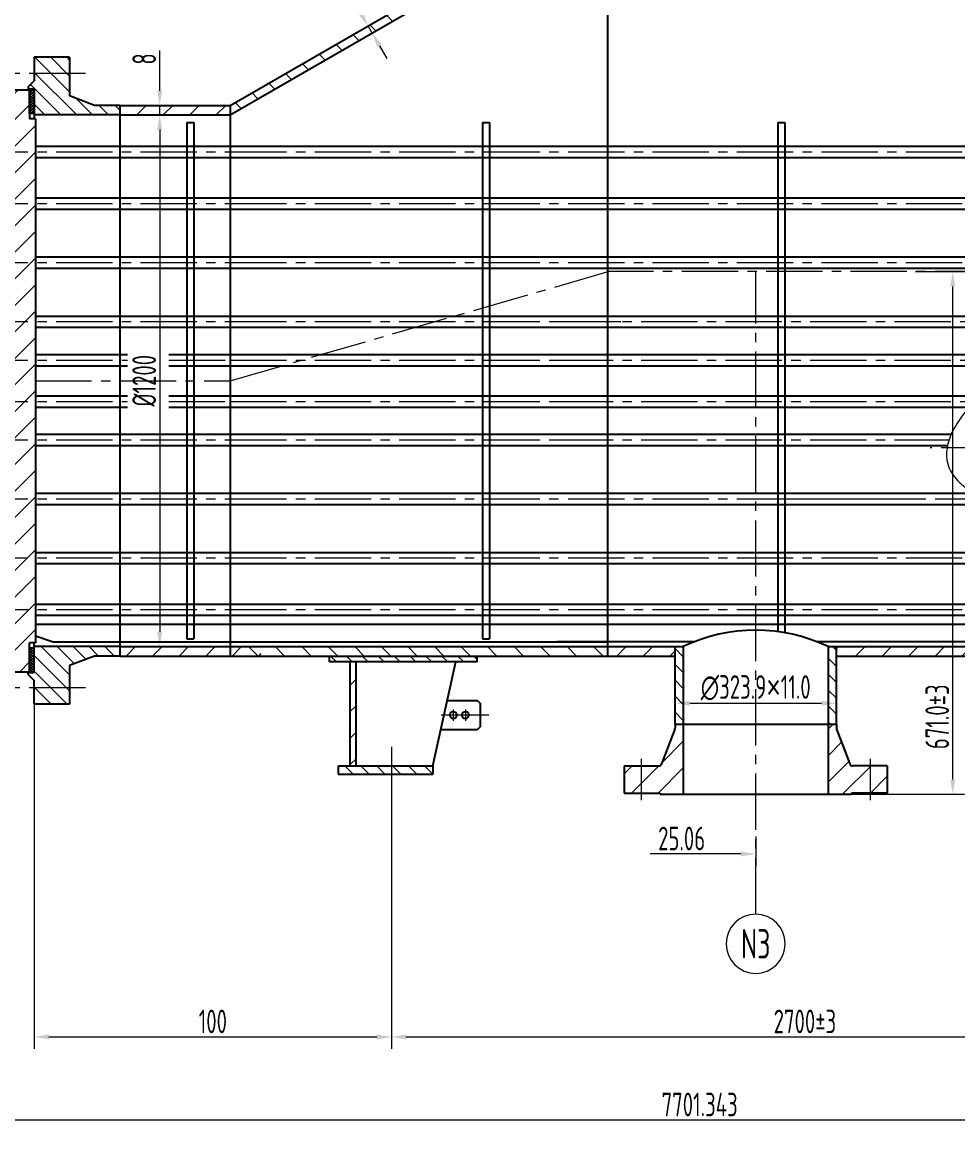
# Model space of a CAD drawing. Header units: millimetres. Extents: x 5765 to 6606, y -201 to 393.
# Drawn here: x 5956.1 to 6114.4, y 104.7 to 292.5 of the extents above; entities that cross this region are included whole.
import ezdxf
from ezdxf.enums import TextEntityAlignment as Align

# ---------------------------------------------------------------- set-up
doc = ezdxf.new("R2010")
doc.units = ezdxf.units.MM
doc.linetypes.add('CENTER2', pattern=[28.575000000000003, 19.05, -3.175, 3.175, -3.175])
for name, color, linetype, lineweight in [('2细实线', 3, 'Continuous', 13), ('3中心线', 1, 'CENTER2', 13), ('6剖面线', 6, 'Continuous', 13), ('7文本', 2, 'Continuous', 13), ('8标注', 3, 'Continuous', 13)]:
    doc.layers.add(name, color=color, linetype=linetype, lineweight=lineweight)
doc.styles.add('lanpec', font='bpec_e.shx', dxfattribs={"width": 0.75, "bigfont": 'hztxt.shx'})
doc.styles.add('lanpec-dim', font='bpec_e.shx', dxfattribs={"width": 0.75})
doc.dimstyles.new('lanpec', dxfattribs={"dimtxt": 4, "dimasz": 2.5, "dimexe": 2, "dimexo": 0, "dimtad": 1, "dimdsep": 46, "dimtxsty": 'lanpec-dim', "dimcen": 2.5, "dimclrd": 256, "dimclre": 256, "dimclrt": 256, "dimazin": 0, "dimtfac": 1, "dimtmove": 0, "dimatfit": 3, "dimfxl": 1, "dimlwd": -1, "dimlwe": -1, "dimarcsym": 0})
doc.dimstyles.new('lanpec$0', dxfattribs={"dimscale": 10, "dimtxt": 4, "dimasz": 2.5, "dimexe": 2, "dimexo": 0, "dimtad": 1, "dimdec": 1, "dimdsep": 46, "dimtxsty": 'lanpec-dim', "dimcen": 0.09, "dimclrd": 256, "dimclre": 256, "dimclrt": 256, "dimadec": 1, "dimazin": 0, "dimtfac": 0.707, "dimtdec": 1, "dimtmove": 0, "dimatfit": 3, "dimfxl": 1, "dimarcsym": 0})
pattern_1 = [(135, (4742.994167968018, 1210.668851864879), (-1.347038418160373, -1.347038418160373), [])]

# ---------------------------------------------------------------- blocks, each defined once
blk = doc.blocks.new('*D49')
at = {"layer": '8标注', "transparency": 16777216}
for p, q in [((6283.488333989898, 250.2698527006276), (6283.488333989898, 104.67)), ((5857.902085987935, 231.8058551980112), (5857.902085987935, 104.67)), ((5860.402085987935, 106.67), (6280.988333989898, 106.67))]:
    blk.add_line(p, q, dxfattribs=at)
for points in [[(5860.402085987935, 107.0866666666667), (5860.402085987935, 106.2533333333333), (5857.902085987935, 106.67)], [(6280.988333989898, 107.0866666666667), (6280.988333989898, 106.2533333333333), (6283.488333989898, 106.67)]]:
    blk.add_solid(points, dxfattribs=at)
at = {"layer": 'Defpoints', "color": 0, "transparency": 16777216}
for p in [(6283.488333989898, 250.2698527006276), (5857.902085987935, 231.8058551980112), (6283.488333989898, 106.67)]:
    blk.add_point(p, dxfattribs=at)
at = {"layer": '8标注', "transparency": 16777216, "insert": (6070.695209988917, 109.295), "char_height": 4, "attachment_point": 5, "style": 'lanpec-dim'}
blk.add_mtext('7701.343', dxfattribs=at)
blk = doc.blocks.new('管口号')
at = {"layer": '2细实线'}
blk.add_circle((0, 5), 5, dxfattribs=at)
at = {"layer": '7文本', "style": 'lanpec', "width": 0.75}
blk.add_attdef('N', text='', height=5, dxfattribs=at).set_placement((0, 5), align=Align.MIDDLE_CENTER)
blk = doc.blocks.new('*D47')
at = {"layer": '8标注', "transparency": 16777216}
for p, q in [((6107.232822812323, 250.268914634247), (6115.522822812322, 250.268914634247)), ((6113.522822812322, 164.3058551984176), (6113.522822812322, 247.768914634247)), ((6096.372822812407, 161.8058551984176), (6115.522822812322, 161.8058551984176))]:
    blk.add_line(p, q, dxfattribs=at)
for points in [[(6113.106156145655, 247.768914634247), (6113.939489478989, 247.768914634247), (6113.522822812322, 250.268914634247)], [(6113.106156145655, 164.3058551984176), (6113.939489478989, 164.3058551984176), (6113.522822812322, 161.8058551984176)]]:
    blk.add_solid(points, dxfattribs=at)
at = {"layer": 'Defpoints', "color": 0, "transparency": 16777216}
for p in [(6107.232822812323, 250.268914634247), (6113.522822812322, 250.268914634247), (6096.372822812407, 161.8058551984176)]:
    blk.add_point(p, dxfattribs=at)
at = {"layer": '8标注', "transparency": 16777216, "insert": (6110.897822812321, 174.9192332645194), "char_height": 4, "attachment_point": 5, "rotation": 90, "style": 'lanpec-dim'}
blk.add_mtext('671.0±3', dxfattribs=at)
blk = doc.blocks.new('*D53')
at = {"layer": '8标注', "transparency": 16777216}
for p, q in [((5958.102085987911, 177.0558551984174), (5958.102085987911, 118.7299999999999)), ((6018.562085987935, 164.4638001930828), (6018.562085987935, 118.7299999999999)), ((5960.602085987911, 120.7299999999999), (6016.062085987935, 120.7299999999999))]:
    blk.add_line(p, q, dxfattribs=at)
for points in [[(5960.602085987911, 121.1466666666666), (5960.602085987911, 120.3133333333332), (5958.102085987911, 120.7299999999999)], [(6016.062085987935, 121.1466666666666), (6016.062085987935, 120.3133333333332), (6018.562085987935, 120.7299999999999)]]:
    blk.add_solid(points, dxfattribs=at)
at = {"layer": 'Defpoints', "color": 0, "transparency": 16777216}
for p in [(5958.102085987911, 177.0558551984174), (6018.562085987935, 164.4638001930828), (6018.562085987935, 120.7299999999999)]:
    blk.add_point(p, dxfattribs=at)
at = {"layer": '8标注', "transparency": 16777216, "insert": (5988.332085987922, 123.3549999999999), "char_height": 4, "attachment_point": 5, "style": 'lanpec-dim'}
blk.add_mtext('100', dxfattribs=at)
blk = doc.blocks.new('*D54')
at = {"layer": '8标注', "transparency": 16777216}
for p, q in [((6018.562085987935, 159.0893667761873), (6018.562085987935, 118.73)), ((6158.452655495804, 159.2672765745363), (6158.452655495804, 118.73)), ((6021.062085987935, 120.73), (6155.952655495804, 120.73))]:
    blk.add_line(p, q, dxfattribs=at)
for points in [[(6021.062085987935, 121.1466666666667), (6021.062085987935, 120.3133333333333), (6018.562085987935, 120.73)], [(6155.952655495804, 121.1466666666667), (6155.952655495804, 120.3133333333333), (6158.452655495804, 120.73)]]:
    blk.add_solid(points, dxfattribs=at)
at = {"layer": 'Defpoints', "color": 0, "transparency": 16777216}
for p in [(6018.562085987935, 159.0893667761873), (6158.452655495804, 159.2672765745363), (6158.452655495804, 120.73)]:
    blk.add_point(p, dxfattribs=at)
at = {"layer": '8标注', "transparency": 16777216, "insert": (6088.507370741869, 123.355), "char_height": 4, "attachment_point": 5, "style": 'lanpec-dim'}
blk.add_mtext('2700%%P3', dxfattribs=at)
blk = doc.blocks.new('*D56')
at = {"layer": '8标注', "transparency": 16777216}
for p, q in [((5979.339999999982, 276.8058551984174), (5981.340000000025, 276.8058551984174)), ((5979.340000000025, 274.3058551984174), (5979.340000000025, 189.3058551984174)), ((5979.339999999982, 186.8058551984174), (5981.340000000025, 186.8058551984174))]:
    blk.add_line(p, q, dxfattribs=at)
for points in [[(5978.923333333358, 274.3058551984174), (5979.756666666692, 274.3058551984174), (5979.340000000025, 276.8058551984174)], [(5978.923333333358, 189.3058551984174), (5979.756666666692, 189.3058551984174), (5979.340000000025, 186.8058551984174)]]:
    blk.add_solid(points, dxfattribs=at)
at = {"layer": 'Defpoints', "color": 0, "transparency": 16777216}
for p in [(5979.339999999982, 276.8058551984174), (5979.339999999982, 186.8058551984174), (5979.340000000025, 186.8058551984174)]:
    blk.add_point(p, dxfattribs=at)
at = {"layer": '8标注', "transparency": 16777216, "insert": (5976.715000000024, 231.8058551984157), "char_height": 4, "attachment_point": 5, "rotation": 90, "style": 'lanpec-dim'}
blk.add_mtext('%%C1200', dxfattribs=at)
blk = doc.blocks.new('*D57')
at = {"layer": '8标注', "transparency": 16777216}
for p, q in [((5979.339999999999, 280.9058551983941), (5979.339999999999, 287.6831120528817)), ((5981.760000000002, 278.4058551983941), (5977.339999999999, 278.4058551983941)), ((5979.339999999999, 276.8058551984174), (5979.339999999999, 278.4058551983941)), ((5981.809999999999, 276.8058551984174), (5977.339999999999, 276.8058551984174)), ((5979.339999999999, 274.3058551984174), (5979.339999999999, 271.8058551984174))]:
    blk.add_line(p, q, dxfattribs=at)
for points in [[(5978.923333333332, 280.9058551983941), (5979.756666666666, 280.9058551983941), (5979.339999999999, 278.4058551983941)], [(5978.923333333332, 274.3058551984174), (5979.756666666666, 274.3058551984174), (5979.339999999999, 276.8058551984174)]]:
    blk.add_solid(points, dxfattribs=at)
at = {"layer": 'Defpoints', "color": 0, "transparency": 16777216}
for p in [(5979.339999999999, 278.4058551983941), (5981.760000000002, 278.4058551983941), (5981.809999999999, 276.8058551984174)]:
    blk.add_point(p, dxfattribs=at)
at = {"layer": '8标注', "transparency": 16777216, "insert": (5976.714999999998, 286.2803342751022), "char_height": 4, "attachment_point": 5, "rotation": 90, "style": 'lanpec-dim'}
blk.add_mtext('8', dxfattribs=at)
blk = doc.blocks.new('*D59')
at = {"layer": '8标注', "transparency": 16777216}
for p, q in [((6066.532822812322, 177.2057931479394), (6066.532822812322, 179.2057931479394)), ((6093.832822812369, 178.5092332645194), (6093.832822812369, 175.2057931479394)), ((6069.032822812322, 177.2057931479394), (6091.332822812369, 177.2057931479394))]:
    blk.add_line(p, q, dxfattribs=at)
for points in [[(6069.032822812322, 177.6224598146061), (6069.032822812322, 176.7891264812728), (6066.532822812322, 177.2057931479394)], [(6091.332822812369, 177.6224598146061), (6091.332822812369, 176.7891264812728), (6093.832822812369, 177.2057931479394)]]:
    blk.add_solid(points, dxfattribs=at)
at = {"layer": 'Defpoints', "color": 0, "transparency": 16777216}
for p in [(6093.832822812369, 178.5092332645194), (6066.532822812322, 177.2057931479394), (6093.832822812369, 177.2057931479394)]:
    blk.add_point(p, dxfattribs=at)
at = {"layer": '8标注', "transparency": 16777216, "insert": (6080.182822812345, 179.8307931479394), "char_height": 4, "attachment_point": 5, "style": 'lanpec-dim'}
blk.add_mtext('∅323.9{\\fArial|b0|i0|c0|p34;×}11.0', dxfattribs=at)
blk = doc.blocks.new('*D62')
at = {"layer": '8标注', "transparency": 16777216}
for p, q in [((6013.344672698402, 294.030446920638), (6008.080783809511, 303.1477699215893)), ((6014.5946726984, 291.865383411176), (6016.326723505972, 292.8653834111783)), ((6015.287493021422, 290.6653834111944), (6014.594672698404, 291.8653834111774)), ((6015.287493021418, 290.665383411193), (6017.01954382899, 291.6653834111953)), ((6016.537493021422, 288.5003199017337), (6017.787493021423, 286.3352563922731))]:
    blk.add_line(p, q, dxfattribs=at)
for points in [[(6013.705516616646, 294.238780253972), (6012.983828780159, 293.8221135873046), (6014.594672698404, 291.8653834111774)], [(6016.898336939666, 288.7086532350677), (6016.176649103179, 288.2919865684003), (6015.287493021422, 290.6653834111944)]]:
    blk.add_solid(points, dxfattribs=at)
at = {"layer": 'Defpoints', "color": 0, "transparency": 16777216}
for p in [(6014.5946726984, 291.865383411176), (6014.594672698404, 291.8653834111774), (6015.287493021418, 290.665383411193)]:
    blk.add_point(p, dxfattribs=at)
at = {"layer": '8标注', "transparency": 16777216, "insert": (6012.36104493889, 300.9841401758445), "char_height": 4, "attachment_point": 5, "rotation": 300.00000000002035, "style": 'lanpec-dim'}
blk.add_mtext('1.39', dxfattribs=at)
blk = doc.blocks.new('*D73')
at = {"layer": '8标注', "transparency": 16777216}
for p, q in [((6080.182822812343, 154.6628334455748), (6080.182822812343, 149.6960462312871)), ((6077.682822812343, 151.6960462312871), (6062.305600590109, 151.6960462312871))]:
    blk.add_line(p, q, dxfattribs=at)
blk.add_solid([(6077.682822812343, 152.1127128979537), (6077.682822812343, 151.2793795646204), (6080.182822812343, 151.6960462312871)], dxfattribs=at)
at = {"layer": 'Defpoints', "color": 0, "transparency": 16777216}
for p in [(6055.12282281232, 154.6628334455748), (6080.182822812343, 154.6628334455748), (6080.182822812343, 151.6960462312871)]:
    blk.add_point(p, dxfattribs=at)
at = {"layer": '8标注', "transparency": 16777216, "insert": (6067.652822812332, 154.3210462312871), "char_height": 4, "attachment_point": 5, "style": 'lanpec-dim'}
blk.add_mtext('25.06', dxfattribs=at)
blk = doc.blocks.new('_None')

msp = doc.modelspace()

# ---------------------------------------------------------------- hatches: boundary and pattern name
at = {"layer": '6剖面线'}
h = msp.add_hatch(dxfattribs=at)
h.set_pattern_fill('ANSI31', color=256, angle=90, style=0)
h.set_pattern_definition([(135, (-44.27000000000135, -6.837522867684442), (-2.245064030267288, -2.245064030267288), [])])
h.paths.add_polyline_path([(6055.239999999998, 313.7319740700762), (6055.239999999998, 315.3319740700531), (5991.282085987958, 278.4058551983948), (5991.282085987958, 276.8058551984178)])
h.paths.add_polyline_path([(6055.239999999998, 186.8058551984175), (5991.282085987958, 186.8058551984175), (5991.282085987958, 185.2058551984408), (6055.239999999998, 185.2058551984408)])
h = msp.add_hatch(dxfattribs=at)
h.set_pattern_fill('ANSI31', color=256, scale=0.6000000000000001, angle=90, style=0)
h.set_pattern_definition([(135, (-65361.31232702385, -31498.90685547166), (-1.347038418160373, -1.347038418160373), [])])
h.paths.add_polyline_path([(5958.102085987911, 286.5558551984173), (5958.102085987911, 283.8058551984173), (5964.102085987911, 283.8058551984173), (5964.102085987911, 286.5558551984173)])
h.paths.add_polyline_path([(5958.102085987911, 283.8058551984173), (5958.102085987911, 282.5558551984173), (5957.102085987911, 281.5558551984173), (5957.102085987911, 281.2058551984406), (5958.102085987911, 281.2058551984406), (5958.102085987911, 276.8058551984173), (5972.602085987911, 276.8058551984173), (5972.602085987911, 278.405855198394), (5968.302085987981, 278.405855198394), (5964.102085987911, 280.0058551984289), (5964.102085987911, 283.8058551984173)])
h = msp.add_hatch(dxfattribs=at)
h.set_pattern_fill('ANSI31', color=256, style=0)
h.set_pattern_definition([(45, (6016.630903802133, 1217.888945497316), (-2.245064030267288, 2.245064030267288), [])])
h.paths.add_polyline_path([(5958.302085987864, 276.155855198394), (5957.302085987981, 276.155855198394), (5957.302085987981, 281.0558551984173), (5949.802085987981, 281.0558551984173), (5949.802085987981, 277.0558551984173), (5949.802085987981, 276.155855198394), (5948.802085987981, 276.155855198394), (5948.802085987981, 187.4558551984407), (5949.802085987981, 187.4558551984407), (5949.802085987981, 182.5558551984174), (5957.302085987981, 182.5558551984174), (5957.302085987981, 186.5558551984174), (5957.302085987981, 187.4558551984407), (5958.302085987864, 187.4558551984407)])
h = msp.add_hatch(dxfattribs=at)
h.set_pattern_fill('ANSI37', color=256, scale=0.1, style=0)
h.set_pattern_definition([(45, (4734.513569233847, 1210.668851864879), (-0.2245064030267288, 0.2245064030267289), []), (135, (4734.513569233847, 1210.668851864879), (-0.2245064030267289, -0.2245064030267288), [])])
h.paths.add_polyline_path([(5958.102085987911, 281.0558551984173), (5957.302085987981, 281.0558551984173), (5957.302085987981, 277.0558551984173), (5958.102085987911, 277.0558551984173)])
h = msp.add_hatch(dxfattribs=at)
h.set_pattern_fill('ANSI31', color=256, style=0)
h.set_pattern_definition([(45, (-15.15000000000146, -6.837522867684555), (-2.245064030267288, 2.245064030267288), [])])
edge = h.paths.add_edge_path()
edge.add_line((5980.678826547835, 278.405855198394), (5972.602085987911, 278.405855198394))
edge.add_line((5972.602085987911, 278.405855198394), (5972.602085987911, 276.8058551984173))
edge.add_line((5972.602085987911, 276.8058551984173), (5980.617373155832, 276.8058551984173))
edge.add_arc((5979.458172955697, 276.4230425884066), 1.220774589503252, 18.27521545933837, 54.99999995028323)
edge.add_arc((5979.458172955696, 278.423042588407), 1.22077458950384, 305.0000000497563, 359.193301160254)
h.paths.add_polyline_path([(5996.502085987934, 186.8058551984174), (5972.602085987911, 186.8058551984174), (5972.602085987911, 185.2058551984407), (5996.502085987934, 185.2058551984407)])
edge = h.paths.add_edge_path()
edge.add_line((5991.282085987957, 276.8058551984173), (5991.282085987957, 278.405855198394))
edge.add_line((5991.282085987957, 278.405855198394), (5980.678826547835, 278.405855198394))
edge.add_arc((5979.458172955701, 278.4230425884047), 1.220774589498524, 305.0000000496122, 359.1933011603569, ccw=False)
edge.add_arc((5979.458172955691, 276.4230425884028), 1.220774589509754, 18.2752154594329, 54.99999995017748, ccw=False)
edge.add_line((5980.617373155832, 276.8058551984174), (5991.282085987957, 276.8058551984173))
h = msp.add_hatch(dxfattribs=at)
h.set_pattern_fill('ANSI31', color=256, scale=0.6000000000000001, angle=90, style=0)
h.set_pattern_definition([(135, (6016.630903802133, 1217.888945497316), (-1.347038418160373, -1.347038418160373), [])])
h.paths.add_polyline_path([(5958.102085987911, 179.8058551984174), (5958.102085987911, 177.0558551984174), (5964.102085987911, 177.0558551984174), (5964.102085987911, 179.8058551984174)])
h.paths.add_polyline_path([(5964.102085987911, 183.6058551984057), (5968.302085987981, 185.2058551984407), (5972.602085987911, 185.2058551984407), (5972.602085987911, 186.8058551984174), (5958.102085987911, 186.8058551984174), (5958.102085987911, 182.4058551983941), (5957.102085987911, 182.4058551983941), (5957.102085987911, 182.0558551984174), (5958.102085987911, 181.0558551984174), (5958.102085987911, 179.8058551984174), (5964.102085987911, 179.8058551984174)])
h = msp.add_hatch(dxfattribs=at)
h.set_pattern_fill('ANSI37', color=256, scale=0.1, style=0)
h.set_pattern_definition([(225, (77268.41649899966, 31962.5185658685), (0.2245064030267288, -0.2245064030267289), []), (315, (77268.41649899966, 31962.5185658685), (0.2245064030267289, 0.2245064030267288), [])])
h.paths.add_polyline_path([(5958.102085987911, 186.5558551984174), (5957.302085987981, 186.5558551984174), (5957.302085987981, 182.5558551984174), (5958.102085987911, 182.5558551984174)])
h = msp.add_hatch(dxfattribs=at)
h.set_pattern_fill('ANSI31', color=256, style=0)
h.set_pattern_definition([(45, (-44.38717718767839, -6.837522867684442), (-2.245064030267288, 2.245064030267288), [])])
h.paths.add_polyline_path([(6247.655877001008, 186.8058551984175), (6232.964986215701, 186.8058551984175), (6232.964986215701, 185.2058551984408), (6247.655877001008, 185.2058551984408)])
h.paths.add_polyline_path([(6093.832822812369, 186.8058551984175), (6093.832822812368, 185.2058551984408), (6205.664986215655, 185.2058551984408), (6205.664986215655, 186.8058551984175)])
h.paths.add_polyline_path([(6066.532822812322, 185.2058551984408), (6066.532822812322, 186.8058551984175), (6055.122822812321, 186.8058551984175), (6055.122822812321, 185.2058551984408)])
h = msp.add_hatch(dxfattribs=at)
h.set_pattern_fill('ANSI31', color=256, scale=0.6, angle=90, style=0)
h.set_pattern_definition([(135, (6066.293411403669, 324.1225576017744), (-1.347038418160373, -1.347038418160373), [])])
h.paths.add_polyline_path([(6067.932822812345, 173.6058551984059), (6066.532822812322, 173.6058551984059), (6066.532822812322, 186.8058551984175), (6067.932822812345, 186.8058551984175)])
h.paths.add_polyline_path([(6093.832822812368, 173.6058551984059), (6092.432822812345, 173.6058551984059), (6092.432822812345, 186.8058551984175), (6093.832822812368, 186.8058551984175)])
h = msp.add_hatch(dxfattribs=at)
h.set_pattern_fill('ANSI31', color=256, scale=0.6000000000000001, angle=90, style=0)
h.set_pattern_definition(pattern_1)
h.paths.add_polyline_path([(6033.062085987935, 184.2058551984408), (6033.062085987935, 185.2058551984408), (6008.062085987935, 185.2058551984408), (6008.062085987935, 184.2058551984408)])
h = msp.add_hatch(dxfattribs=at)
h.set_pattern_fill('ANSI31', color=256, style=0)
h.set_pattern_definition([(45, (4742.994167968018, 1210.668851864879), (-2.245064030267288, 2.245064030267288), [])])
h.paths.add_polyline_path([(6012.562085987935, 184.2058551984408), (6011.562085987935, 184.2058551984408), (6011.562085987935, 166.6058551984059), (6012.562085987935, 166.6058551984059)])
h = msp.add_hatch(dxfattribs=at)
h.set_pattern_fill('ANSI31', color=256, style=0)
h.set_pattern_definition([(45, (6098.923034310232, 336.4648525196929), (-2.245064030267288, 2.245064030267288), [])])
h.paths.add_polyline_path([(6099.55282281234, 162.0058551984292), (6098.05282281234, 162.0058551984292), (6098.05282281234, 166.6158551984152), (6099.55282281234, 166.6158551984152)])
h.paths.add_polyline_path([(6101.05282281234, 162.0058551984292), (6099.55282281234, 162.0058551984292), (6099.55282281234, 166.6158551984152), (6101.05282281234, 166.6158551984152)])
h.paths.add_polyline_path([(6098.05282281234, 162.0058551984292), (6096.372822812406, 162.0058551984292), (6096.372822812406, 161.8058551984175), (6092.432822812345, 161.8058551984175), (6092.432822812345, 173.6058551984059), (6093.832822812368, 173.6058551984059), (6093.832822812368, 172.9980046942981, 0.0913800192005674), (6093.865673132819, 172.8197599835146), (6096.110054498535, 166.9376104876317, 0.3110596722659907), (6096.577204177967, 166.6158551984152), (6098.05282281234, 166.6158551984152)])
h.paths.add_polyline_path([(6102.432822812345, 162.0058551984292), (6101.05282281234, 162.0058551984292), (6101.05282281234, 166.6158551984152), (6102.432822812345, 166.6158551984152)])
h.paths.add_polyline_path([(6067.932822812345, 161.8058551984175), (6063.992822812284, 161.8058551984175), (6063.992822812284, 162.0058551984292), (6060.81282281235, 162.0058551984292), (6060.81282281235, 166.6158551984152), (6063.788441446723, 166.6158551984152, 0.3110596722659911), (6064.255591126155, 166.9376104876317), (6066.499972491871, 172.8197599835146, 0.09138001920073441), (6066.532822812322, 172.9980046942981), (6066.532822812322, 173.6058551984059), (6067.932822812345, 173.6058551984059)])
h.paths.add_polyline_path([(6060.81282281235, 162.0058551984292), (6057.932822812345, 162.0058551984292), (6057.932822812345, 166.6158551984152), (6060.81282281235, 166.6158551984152)])
h = msp.add_hatch(dxfattribs=at)
h.set_pattern_fill('ANSI31', color=256, scale=0.6000000000000001, angle=90, style=0)
h.set_pattern_definition(pattern_1)
h.paths.add_polyline_path([(6018.562085987935, 165.2058551984408), (6018.562085987935, 166.6058551984059), (6009.562085987935, 166.6058551984059), (6009.562085987935, 165.2058551984408)])
h.paths.add_polyline_path([(6025.562085987935, 165.2058551984408), (6025.562085987935, 166.6058551984059), (6018.562085987935, 166.6058551984059), (6018.562085987935, 165.2058551984408)])

# ---------------------------------------------------------------- linework, layer by layer
for p, q in [((5991.282085987957, 278.4058551983942), (6055.239999999999, 315.3319740700536)), ((5991.282085987958, 276.8058551984178), (6055.239999999998, 313.7319740700762)), ((6055.122822812321, 315.3319740700531), (6055.122822812321, 185.2058551984408)), ((5958.102085987911, 286.5558551984173), (5958.102085987911, 282.5558551984173)), ((5964.102085987911, 286.5558551984173), (5958.102085987911, 286.5558551984173)), ((5964.102085987911, 286.5558551984173), (5964.102085987911, 280.0058551984289)), ((5957.102085987911, 281.5558551984173), (5958.102085987911, 282.5558551984173)), ((5949.802085987981, 281.0558551984173), (5957.302085987864, 281.0558551984173)), ((5957.102085987911, 281.5558551984173), (5957.102085987911, 281.0558551984173)), ((5957.102085987911, 281.2058551984406), (5958.102085987911, 281.2058551984406)), ((5957.302085987981, 281.0558551984173), (5957.302085987981, 276.155855198394)), ((5958.102085987911, 281.2058551984406), (5958.102085987911, 276.155855198394)), ((5968.302085987981, 278.405855198394), (5964.102085987911, 280.0058551984289)), ((5972.602085987911, 278.405855198394), (5968.302085987864, 278.405855198394)), ((5972.602085987911, 278.405855198394), (5972.602085987911, 231.8058551984173)), ((5972.602085987911, 278.405855198394), (5991.282085987958, 278.405855198394)), ((5991.282085987958, 278.4058551983942), (5991.282085987958, 231.8058551984173)), ((5958.302085987981, 276.155855198394), (5957.302085987981, 276.155855198394)), ((5972.602085987911, 276.8058551984173), (5958.102085987911, 276.8058551984173)), ((5958.302085987864, 276.155855198394), (5958.302085987864, 187.4558551984407)), ((5972.602085987911, 276.8058551984173), (5991.282085987957, 276.8058551984173)), ((5983.936535256551, 275.5058551984285), (5983.936535256551, 188.1058551984046)), ((5983.936535256551, 275.5058551984285), (5985.136535256504, 275.5058551984285)), ((5985.136535256504, 275.5058551984285), (5985.136535256505, 188.1058551984046)), ((6033.936085987938, 275.5058551984292), (6033.936085987938, 188.1058551984052)), ((6033.936085987938, 275.5058551984292), (6035.136085987891, 275.5058551984292)), ((6035.136085987891, 275.5058551984292), (6035.136085987892, 188.1058551984052)), ((6083.936085987938, 275.5058551984292), (6083.936085987939, 189.3275126148147)), ((6083.936085987938, 275.5058551984292), (6085.136085987891, 275.5058551984292)), ((6085.136085987891, 275.5058551984292), (6085.136085987892, 189.1418031668885)), ((5958.302085987864, 271.5058551984289), (5991.282085987957, 271.5058551984289)), ((5991.282085987957, 271.5058551984292), (6145.463299351485, 271.5058551984292)), ((5958.302085987864, 269.6058551984639), (5991.282085987957, 269.6058551984639)), ((5991.282085987958, 269.605855198464), (6145.32385494881, 269.6058551984639)), ((5958.302085987864, 262.7558551984289), (5991.282085987958, 262.7558551984289)), ((5991.282085987958, 262.7558551984291), (6144.757877951022, 262.7558551984289)), ((5958.302085987864, 260.8558551984639), (5991.282085987957, 260.8558551984639)), ((5991.282085987958, 260.855855198464), (6144.578291440313, 260.8558551984639)), ((5958.302085987864, 252.7558551984289), (5991.282085987958, 252.7558551984289)), ((5991.282085987958, 252.7558551984289), (6143.718683068347, 252.7558551984289)), ((5958.302085987864, 250.8558551984639), (5991.282085987957, 250.8558551984639)), ((5991.282085987957, 250.8558551984639), (6143.524301073476, 250.8558551984639)), ((5958.302085987864, 242.755855198429), (5991.282085987958, 242.7558551984291)), ((5991.282085987958, 242.7558551984291), (6142.937783428893, 242.755855198429)), ((5958.302085987864, 240.8558551984639), (5991.282085987957, 240.855855198464)), ((5991.282085987957, 240.855855198464), (6142.882711979053, 240.8558551984639)), ((5958.302085987864, 236.2558551985454), (5973.869999999998, 236.2558551985454)), ((5980.869999999998, 236.2558551985454), (5991.282085987957, 236.2558551985454)), ((5991.282085987958, 236.2558551985455), (6142.912150776492, 236.2558551985454)), ((5958.302085987864, 234.3558551985221), (5973.869999999998, 234.3558551985221)), ((5980.869999999999, 234.3558551985221), (5991.282085987957, 234.3558551985221)), ((5991.282085987958, 234.3558551985222), (6142.995424676872, 234.3558551985221)), ((5972.602085987911, 231.8058551984171), (5972.602085987911, 185.2058551984407)), ((5991.282085987958, 231.8058551984173), (5991.282085987958, 185.2058551984408)), ((5958.302085987864, 229.2558551983126), (5973.869999999999, 229.2558551983126)), ((5980.869999999999, 229.2558551983126), (5991.282085987958, 229.2558551983126)), ((5991.282085987958, 229.2558551983127), (6119.258721755303, 229.2558551983127)), ((5958.302085987864, 227.3558551982893), (5973.869999999998, 227.3558551982893)), ((5980.869999999999, 227.3558551982893), (5991.282085987958, 227.3558551982893)), ((5991.282085987958, 227.3558551982894), (6116.434286083922, 227.3558551982893)), ((5958.302085987864, 222.7558551983708), (5991.282085987958, 222.7558551983708)), ((5991.282085987958, 222.7558551983709), (6113.2691255299, 222.7558551983708)), ((5958.302085987864, 220.8558551984057), (5991.282085987957, 220.8558551984057)), ((5991.282085987958, 220.8558551984058), (6112.647985936076, 220.8558551984057)), ((5958.302085987981, 212.7558551983708), (5991.282085987958, 212.7558551983709)), ((5991.282085987958, 212.755855198371), (6108.935187450712, 212.755855198371)), ((6083.316707383292, 212.755855198371), (6117.534258007748, 212.755855198371)), ((5958.302085987981, 210.8558551984057), (5991.282085987958, 210.8558551984058)), ((5991.282085987958, 210.8558551984059), (6182.173054188708, 210.8558551984059)), ((5958.302085987864, 202.7558551983708), (5991.282085987958, 202.7558551983708)), ((5991.282085987957, 202.7558551983709), (6185.905877001009, 202.7558551983709)), ((5958.302085987864, 200.8558551984057), (5991.282085987958, 200.8558551984057)), ((5991.282085987957, 200.8558551984059), (6185.905877001033, 200.8558551983884)), ((5958.302085987981, 194.0058551983708), (5991.282085987958, 194.0058551983708)), ((5991.282085987958, 194.0058551983709), (6185.905877001009, 194.0058551983709)), ((5958.302085987981, 192.1058551984057), (5991.282085987958, 192.1058551984057)), ((5991.282085987958, 192.1058551984059), (6185.905877001009, 192.1058551984059)), ((5958.302085987981, 190.6058551984057), (5991.282085987957, 190.6058551984057)), ((5991.282085987958, 190.6058551984059), (6185.905877001009, 190.6058551984059)), ((5958.302085987981, 188.6058551984057), (5961.302085987981, 187.6058551984057)), ((5983.936535256551, 188.1058551984046), (5985.136535256504, 188.1058551984046)), ((6033.936085987938, 188.1058551984052), (6035.136085987891, 188.1058551984052)), ((5958.302085987981, 187.4558551984407), (5957.302085987981, 187.4558551984407)), ((5957.302085987981, 182.5558551984174), (5957.302085987981, 187.4558551984407)), ((5958.102085987911, 182.4058551983941), (5958.102085987911, 187.4558551984407)), ((5972.602085987911, 186.8058551984174), (5958.102085987911, 186.8058551984174)), ((5961.302085987864, 187.6058551984057), (5991.282085987958, 187.6058551983901)), ((5972.602085987911, 186.8058551984174), (5991.282085987957, 186.8058551984174)), ((5991.282085987957, 187.605855198375), (6055.239999999999, 187.6058551983416)), ((5991.282085987958, 186.8058551984176), (6067.932822812345, 186.8058551984176)), ((6069.776028494054, 187.6058551983575), (6046.520965724121, 187.6058551983477)), ((6066.532822812322, 173.6058551984059), (6066.532822812322, 186.8058551984175)), ((6066.532822812322, 173.6058551984059), (6066.532822812322, 186.8058551984175)), ((6067.932822812345, 186.8058551984175), (6067.932822812345, 161.8058551984175)), ((6182.855877001078, 187.6058551984058), (6090.589617130613, 187.6058551983664)), ((6092.432822812345, 186.8058551984175), (6104.082822812367, 186.8058551984175)), ((6092.432822812345, 186.8058551984175), (6092.432822812345, 161.8058551984175)), ((6093.832822812368, 173.6058551984059), (6093.832822812368, 186.8058551984175)), ((6093.832822812368, 173.6058551984059), (6093.832822812368, 186.8058551984175)), ((6093.832822812368, 186.8058551984176), (6207.064986215714, 186.8058551984175)), ((5968.302085987981, 185.2058551984407), (5964.102085987911, 183.6058551984057)), ((5972.602085987911, 185.2058551984407), (5968.302085987864, 185.2058551984407)), ((5972.602085987911, 185.2058551984407), (5991.282085987958, 185.2058551984406)), ((5991.282085987958, 185.2058551984407), (6066.532822812321, 185.2058551984408)), ((6008.062085987935, 184.2058551984408), (6008.062085987935, 185.2058551984408)), ((6033.062085987935, 184.2058551984408), (6008.062085987935, 184.2058551984408)), ((6011.562085987935, 166.6058551984059), (6011.562085987935, 184.2058551984408)), ((6012.562085987935, 166.6058551984059), (6012.562085987935, 184.2058551984408)), ((6025.562085987935, 166.6058551984059), (6029.454045798331, 184.2058551984408)), ((6033.062085987935, 184.2058551984408), (6033.062085987935, 185.2058551984408)), ((6093.832822812368, 185.2058551984408), (6104.082822812367, 185.2058551984408)), ((6093.832822812367, 185.2058551984408), (6205.664986215656, 185.2058551984408)), ((5949.802085987981, 182.5558551984174), (5957.302085987864, 182.5558551984174)), ((5957.102085987911, 182.0558551984174), (5957.102085987911, 182.5558551984174)), ((5957.102085987911, 182.4058551983941), (5958.102085987911, 182.4058551983941)), ((5964.102085987911, 183.6058551984057), (5964.102085987911, 177.0558551984174)), ((5957.102085987911, 182.0558551984174), (5958.102085987911, 181.0558551984174)), ((5958.102085987911, 177.0558551984174), (5958.102085987911, 181.0558551984174)), ((5964.102085987911, 177.0558551984174), (5958.102085987911, 177.0558551984174)), ((6066.499972491871, 172.8197599835146), (6064.255591126155, 166.9376104876317)), ((6093.832822812368, 173.6058551984059), (6066.532822812322, 173.6058551984059)), ((6066.532822812322, 173.6058551984059), (6066.532822812322, 172.9980046942981)), ((6093.832822812368, 173.6058551984059), (6093.832822812368, 172.9980046942981)), ((6093.865673132819, 172.8197599835146), (6096.110054498535, 166.9376104876317)), ((6009.562085987935, 166.6058551984059), (6025.562085987935, 166.6058551984059)), ((6009.562085987935, 166.6058551984059), (6009.562085987935, 165.2058551984408)), ((6025.562085987935, 166.6058551984059), (6025.562085987935, 165.2058551984408)), ((6057.932822812345, 166.6158551984152), (6057.932822812345, 162.0058551984292)), ((6057.932822812345, 166.6158551984152), (6063.788441446723, 166.6158551984152)), ((6102.432822812345, 166.6158551984152), (6096.577204177967, 166.6158551984152)), ((6102.432822812345, 166.6158551984152), (6102.432822812345, 162.0058551984292)), ((6009.562085987935, 165.2058551984408), (6025.562085987935, 165.2058551984408)), ((6009.562085987935, 165.2058551984408), (6025.562085987935, 165.2058551984408)), ((6057.932822812345, 162.0058551984292), (6063.992822812284, 162.0058551984292)), ((6063.992822812284, 162.0058551984292), (6063.992822812284, 161.8058551984175)), ((6063.992822812284, 161.8058551984175), (6096.372822812406, 161.8058551984175)), ((6102.432822812345, 162.0058551984292), (6096.372822812406, 162.0058551984292)), ((6096.372822812406, 162.0058551984292), (6096.372822812406, 161.8058551984175))]:
    msp.add_line(p, q)
at = {"ltscale": 2}
for p, q in [((6028.016674277424, 177.7058551984408), (6033.062085987935, 177.7058551984408)), ((6033.562085987935, 177.2058551984408), (6033.062085987935, 177.7058551984408)), ((6033.562085987935, 177.2058551984408), (6033.562085987935, 173.2058551984408)), ((6033.562085987935, 173.2058551984408), (6033.062085987935, 172.7058551984408)), ((6033.062085987935, 172.7058551984408), (6026.911003876761, 172.7058551984408))]:
    msp.add_line(p, q, dxfattribs=at)
for points in [[(5957.302085987981, 281.0558551984173), (5958.102085987911, 281.0558551984173), (5958.102085987911, 277.0558551984173), (5957.302085987981, 277.0558551984173), (5957.302085987981, 281.0558551984173)], [(5957.302085987981, 182.5558551984174), (5958.102085987911, 182.5558551984174), (5958.102085987911, 186.5558551984174), (5957.302085987981, 186.5558551984174), (5957.302085987981, 182.5558551984174)]]:
    msp.add_lwpolyline(points)
at = {"ltscale": 3}
for centre in [(6029.012085987934, 175.2058551984408), (6031.062085987935, 175.2058551984408)]:
    msp.add_circle(centre, 0.6000000000000001, dxfattribs=at)
for centre, radius, start, end in [((6080.182822812345, 161.1051476864994), 28.47084239379419, 64.51563675623935, 115.4843632437607), ((6066.032822812322, 172.9980046942981), 0.5, 339.1152447567154, 0), ((6094.332822812368, 172.9980046942981), 0.5, 180, 200.8847552432845), ((6063.788441446723, 167.1158551984152), 0.5, 270, 339.1152447567154), ((6096.577204177967, 167.1158551984152), 0.5, 200.8847552432845, 270)]:
    msp.add_arc(centre, radius, start, end)
at = {"layer": '3中心线', "ltscale": 0.5}
for p, q in [((5966.773094422523, 283.8058551984173), (5940.331077553322, 283.8058551984173)), ((5947.526233710571, 270.5558551984173), (5991.282085987957, 270.5558551984173)), ((5991.282085987957, 270.5558551984174), (6145.394342698589, 270.5558551984175)), ((5947.526233710571, 261.8058551984173), (5991.282085987958, 261.8058551984174)), ((5991.282085987958, 261.8058551984175), (6144.669529545668, 261.8058551984175)), ((5947.526233710571, 251.8058551984173), (5991.282085987958, 251.8058551983793)), ((5991.282085987958, 251.8058551983541), (6143.619900872302, 251.8058551982216)), ((5991.282085987958, 231.8058551984173), (6055.239999999998, 250.2689146342469)), ((6291.5, 250.2689146342469), (6055.122822812322, 250.2689146342469)), ((6080.182822812345, 141.4953521361784), (6080.182822812345, 250.2689146342469)), ((5947.526233710571, 241.8058551984173), (5991.282085987957, 241.8058551983807)), ((5991.282085987958, 241.8058551983564), (6057.373286229544, 241.8058551983011)), ((6046.520965724121, 241.805855198318), (6142.905603812667, 241.8058551982661)), ((5947.526233710571, 235.3058551985337), (5973.869999999999, 235.3058551985337)), ((5980.869999999999, 235.3058551985337), (5991.282085987957, 235.3058551985337)), ((5991.282085987957, 235.3058551985339), (6055.239999999998, 235.3058551985337)), ((6046.520965724121, 235.305855198534), (6142.948479166932, 235.305855198534)), ((5958.302085987865, 231.8058551984171), (5991.282085987958, 231.8058551984172)), ((5947.526233710571, 228.3058551983009), (5973.869999999999, 228.3058551983011)), ((5980.869999999999, 228.3058551983011), (5991.282085987958, 228.3058551983011)), ((5991.282085987958, 228.3058551983013), (6055.24, 228.3058551983011)), ((6046.520965724121, 228.3058551983011), (6117.523234086702, 228.3058551983011)), ((5947.526233710571, 221.8058551983591), (5991.282085987958, 221.8058551983963)), ((5991.282085987958, 221.8058551984212), (6055.546899302732, 221.8058551984758)), ((6046.520965724121, 221.8058551985167), (6112.907566264706, 221.8058551985525)), ((6135.361297523087, 220.445352136178), (6109.703418087707, 220.445352136178)), ((5947.526233710571, 211.8058551984173), (5991.282085987958, 211.8058551984079)), ((5991.282085987958, 211.8058551984016), (6108.935187450712, 211.8058551983761)), ((6081.95447795163, 211.8058551983819), (6119.276113008998, 211.8058551983737)), ((5947.526233710571, 201.8058551983592), (5991.282085987958, 201.8058551983687)), ((5991.282085987958, 201.8058551983752), (6185.905877001056, 201.8058551983885)), ((5947.526233710571, 193.0558551983592), (5991.282085987958, 193.0558551983592)), ((5991.282085987958, 193.0558551983594), (6185.905877001008, 193.0558551983593)), ((5966.773094422523, 179.8058551984174), (5940.331077553322, 179.8058551984174)), ((6035.005452160542, 175.2058551984408), (6026.971855779773, 175.2058551984408)), ((6029.012085987934, 176.1694176843191), (6029.012085987934, 174.2422927125042)), ((6031.062085987935, 176.1694176843191), (6031.062085987935, 174.2422927125042)), ((6018.562085987935, 169.8382336099783), (6018.562085987935, 159.0893667761873)), ((6060.81282281235, 167.8058551984175), (6060.81282281235, 160.8158551984268)), ((6099.55282281234, 167.8058551984175), (6099.55282281234, 160.8158551984268))]:
    msp.add_line(p, q, dxfattribs=at)
at = {"layer": '8标注'}
msp.add_spline([(6115.602822812323, 226.4924771323157), (6117.638658853789, 228.3893585874069), (6128.070663391581, 228.5524771323156), (6131.582822812323, 224.5524771323156), (6127.215908523092, 211.8226447055445), (6120.541257579922, 211.41707796614), (6112.537080772576, 218.357514981452), (6113.772822812323, 223.7824771323156), (6115.602822812323, 226.4924771323157)], degree=3, dxfattribs=at)

# ---------------------------------------------------------------- block references
ref = msp.add_blockref('管口号', (6080.182822812345, 141.4953521361784), dxfattribs=dict(at, xscale=-1, rotation=180))
ref.add_attrib('N', 'N3', dxfattribs={"layer": '7文本', "height": 5, "style": 'lanpec', "width": 0.75}).set_placement((6080.182822812345, 136.4953521361784), align=Align.MIDDLE_CENTER)

# ---------------------------------------------------------------- dimensions: what is measured, and where the dimension line sits
dim = msp.add_aligned_dim(p1=(6015.287493021419, 290.6653834111934), p2=(6014.594672698401, 291.8653834111762), distance=-2.959840191612434e-12, dimstyle='lanpec$0', override={"dimscale": 1, "dimdec": 2, "dimcen": 2.5, "dimadec": 2, "dimtfac": 1, "dimtdec": 2, "dimlwd": 65535, "dimlwe": 65535}, dxfattribs=at)
dim.commit()
dim.dimension.update_dxf_attribs({"geometry": '*D62', "text_midpoint": (6012.36104493889, 300.9841401758445)})
dim = msp.add_linear_dim(base=(5979.339999999999, 278.4058551983941), p1=(5981.809999999998, 276.8058551984173), p2=(5981.76, 278.405855198394), angle=90, text='8', dimstyle='lanpec', dxfattribs=at)
dim.commit()
dim.dimension.update_dxf_attribs({"geometry": '*D57', "text_midpoint": (5979.339999999998, 286.2803342751022), "dimtype": 160})
dim = msp.add_linear_dim(base=(5979.340000000025, 186.8058551984174), p1=(5979.33999999998, 276.8058551984173), p2=(5979.33999999998, 186.8058551984174), angle=90, text='%%C1200', dimstyle='lanpec', dxfattribs=at)
dim.commit()
dim.dimension.update_dxf_attribs({"geometry": '*D56', "text_midpoint": (5976.715000000024, 231.8058551984157)})
for base, p1, p2, text, picture, middle in [((6283.488333989898, 106.67), (5857.902085987935, 231.8058551980112), (6283.488333989898, 250.2698527006276), '7701.343', '*D49', (6070.695209988917, 109.295)), ((6018.562085987935, 120.7299999999999), (5958.102085987911, 177.0558551984174), (6018.562085987935, 164.4638001930828), '100', '*D53', (5988.332085987922, 123.3549999999999)), ((6158.452655495804, 120.73), (6018.562085987935, 159.0893667761873), (6158.452655495804, 159.2672765745363), '2700%%P3', '*D54', (6088.507370741869, 123.355))]:
    dim = msp.add_linear_dim(base=base, p1=p1, p2=p2, text=text, dimstyle='lanpec', dxfattribs=at)
    dim.commit()
    dim.dimension.update_dxf_attribs({"geometry": picture, "text_midpoint": middle})
dim = msp.add_linear_dim(base=(6113.522822812322, 250.268914634247), p1=(6096.372822812406, 161.8058551984175), p2=(6107.232822812322, 250.2689146342469), angle=270, text='671.0±3', dimstyle='lanpec$0', override={"dimscale": 1, "dimdec": 2, "dimcen": 2.5, "dimadec": 2, "dimtfac": 1, "dimtdec": 2, "dimlwd": 65535, "dimlwe": 65535}, dxfattribs=at)
dim.commit()
dim.dimension.update_dxf_attribs({"geometry": '*D47', "text_midpoint": (6113.522822812321, 174.9192332645194), "dimtype": 160})
dim = msp.add_linear_dim(base=(6093.832822812369, 177.2057931479394), p1=(6066.532822812322, 177.2057931479394), p2=(6093.832822812369, 178.5092332645194), text='∅323.9{\\fArial|b0|i0|c0|p34;×}11.0', dimstyle='lanpec', dxfattribs=at)
dim.commit()
dim.dimension.update_dxf_attribs({"geometry": '*D59', "text_midpoint": (6080.182822812345, 177.2057931479394), "dimtype": 160})
dim = msp.add_linear_dim(base=(6080.182822812343, 151.6960462312871), p1=(6055.12282281232, 154.6628334455748), p2=(6080.182822812343, 154.6628334455748), dimstyle='lanpec$0', override={"dimscale": 1, "dimdec": 2, "dimblk1": 'None', "dimsah": 1, "dimcen": 2.5, "dimse1": 1, "dimsd1": 1, "dimadec": 2, "dimtfac": 1, "dimtdec": 2, "dimlwd": 65535, "dimlwe": 65535}, dxfattribs=at)
dim.commit()
dim.dimension.update_dxf_attribs({"geometry": '*D73', "text_midpoint": (6067.652822812332, 151.6960462312871), "dimtype": 160})

doc.saveas('drawing.dxf')
